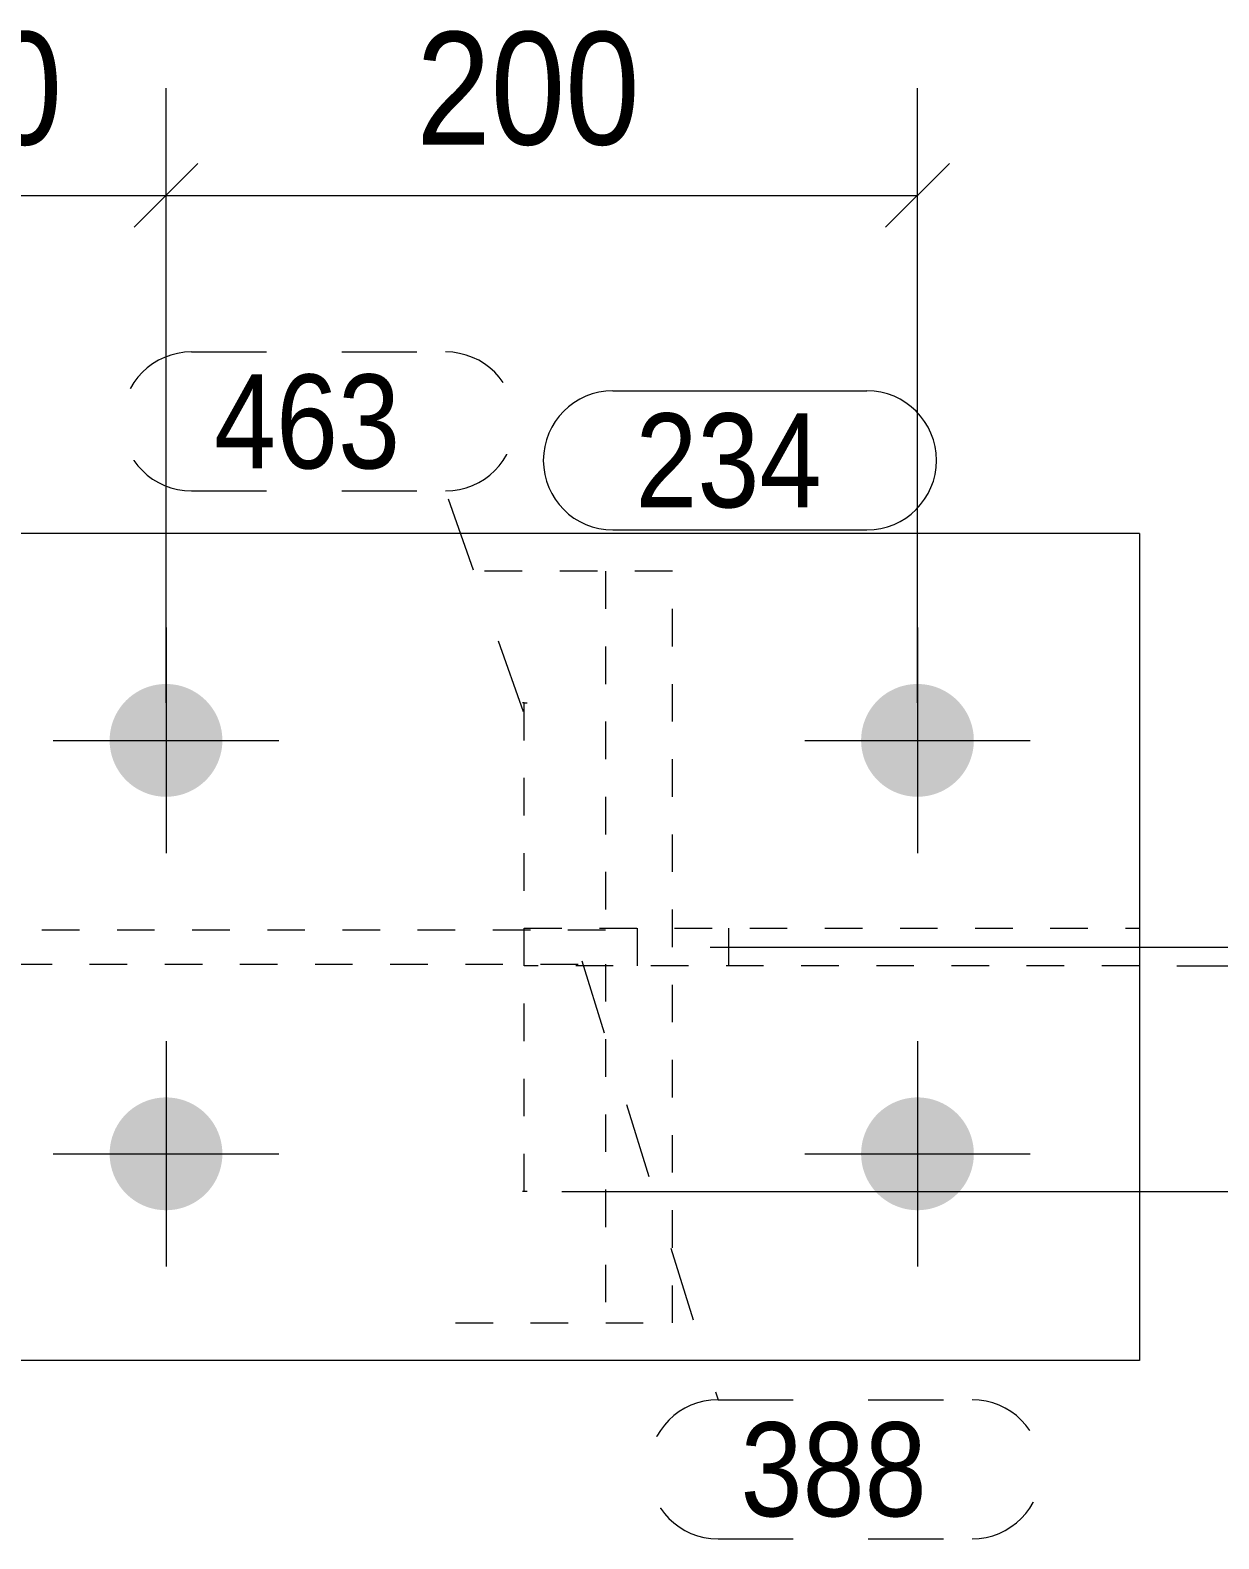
# Model space of a CAD drawing. Header units: millimetres. Extents: x 2 to 579, y 1 to 825.
# Drawn here: x 265.6 to 297.23, y 705.12 to 745.25 of the extents above; entities that cross this region are included whole.
import ezdxf

# ---------------------------------------------------------------- set-up
doc = ezdxf.new("R2010")
doc.units = ezdxf.units.MM
for name, pattern in [('XKITLINE00', [0]), ('XKITLINE01', [4, 1, -1, 1, -1]), ('XKITLINE02', [4, 2, -2]), ('XKITLINE03', [6, 3, -1, 1, -1])]:
    doc.linetypes.add(name, pattern=pattern)
for name, color, linetype, lineweight in [('Bolt', 3, 'Continuous', 0), ('Dimensions', 7, 'Continuous', 0), ('Part', 2, 'Continuous', 0), ('PartMark', 7, 'Continuous', 0)]:
    doc.layers.add(name, color=color, linetype=linetype, lineweight=lineweight)
doc.styles.add('ARIAL', font='ARIAL.TTF')

# ---------------------------------------------------------------- blocks, each defined once
blk = doc.blocks.new('*A93')
at = {"layer": 'Bolt'}
for points in [[(269.249, 727.858), (269.285, 727.857), (269.322, 727.854), (269.359, 727.851), (269.395, 727.847), (269.432, 727.842), (269.468, 727.836), (269.505, 727.83), (269.541, 727.822), (269.576, 727.813), (269.612, 727.804), (269.647, 727.794), (269.682, 727.783), (269.717, 727.771), (269.752, 727.758), (269.786, 727.744), (269.82, 727.73), (269.853, 727.714), (269.886, 727.698), (269.919, 727.681), (269.951, 727.663), (269.983, 727.645), (270.014, 727.626), (270.045, 727.606), (270.076, 727.585), (270.105, 727.563), (270.135, 727.541), (270.163, 727.518), (270.192, 727.494), (270.219, 727.47), (270.246, 727.445), (270.273, 727.419), (270.298, 727.393), (270.323, 727.366), (270.348, 727.338), (270.371, 727.31), (270.394, 727.281), (270.417, 727.252), (270.438, 727.222), (270.459, 727.192), (270.479, 727.161), (270.498, 727.13), (270.517, 727.098), (270.535, 727.065), (270.552, 727.033), (270.568, 727), (270.583, 726.966), (270.598, 726.932), (270.611, 726.898), (270.624, 726.864), (270.636, 726.829), (270.647, 726.794), (270.658, 726.758), (270.667, 726.723), (270.675, 726.687), (270.683, 726.651), (270.69, 726.615), (270.696, 726.578), (270.701, 726.542), (270.705, 726.505), (270.708, 726.469), (270.71, 726.432), (270.711, 726.395), (270.712, 726.358), (270.711, 726.322), (270.71, 726.285), (270.708, 726.248), (270.705, 726.211), (270.701, 726.175), (270.696, 726.138), (270.69, 726.102), (270.683, 726.066), (270.675, 726.03), (270.667, 725.994), (270.658, 725.958), (270.647, 725.923), (270.636, 725.888), (270.624, 725.853), (270.611, 725.819), (270.598, 725.784), (270.583, 725.75), (270.568, 725.717), (270.552, 725.684), (270.535, 725.651), (270.517, 725.619), (270.498, 725.587), (270.479, 725.556), (270.459, 725.525), (270.438, 725.495), (270.417, 725.465), (270.394, 725.436), (270.371, 725.407), (270.348, 725.379), (270.323, 725.351), (270.298, 725.324), (270.273, 725.298), (270.246, 725.272), (270.219, 725.247), (270.192, 725.223), (270.163, 725.199), (270.135, 725.176), (270.105, 725.154), (270.076, 725.132), (270.045, 725.111), (270.014, 725.091), (269.983, 725.072), (269.951, 725.053), (269.919, 725.035), (269.886, 725.019), (269.853, 725.002), (269.82, 724.987), (269.786, 724.973), (269.752, 724.959), (269.717, 724.946), (269.682, 724.934), (269.647, 724.923), (269.612, 724.913), (269.576, 724.903), (269.541, 724.895), (269.505, 724.887), (269.468, 724.88), (269.432, 724.875), (269.395, 724.87), (269.359, 724.866), (269.322, 724.862), (269.285, 724.86), (269.249, 724.859), (269.212, 724.858), (269.175, 724.859), (269.138, 724.86), (269.102, 724.862), (269.065, 724.866), (269.028, 724.87), (268.992, 724.875), (268.955, 724.88), (268.919, 724.887), (268.883, 724.895), (268.847, 724.903), (268.812, 724.913), (268.776, 724.923), (268.741, 724.934), (268.707, 724.946), (268.672, 724.959), (268.638, 724.973), (268.604, 724.987), (268.571, 725.002), (268.537, 725.019), (268.505, 725.035), (268.473, 725.053), (268.441, 725.072), (268.409, 725.091), (268.379, 725.111), (268.348, 725.132), (268.318, 725.154), (268.289, 725.176), (268.26, 725.199), (268.232, 725.223), (268.205, 725.247), (268.178, 725.272), (268.151, 725.298), (268.126, 725.324), (268.1, 725.351), (268.076, 725.379), (268.052, 725.407), (268.029, 725.436), (268.007, 725.465), (267.985, 725.495), (267.965, 725.525), (267.945, 725.556), (267.925, 725.587), (267.907, 725.619), (267.889, 725.651), (267.872, 725.684), (267.856, 725.717), (267.841, 725.75), (267.826, 725.784), (267.812, 725.819), (267.8, 725.853), (267.788, 725.888), (267.776, 725.923), (267.766, 725.958), (267.757, 725.994), (267.748, 726.03), (267.741, 726.066), (267.734, 726.102), (267.728, 726.138), (267.723, 726.175), (267.719, 726.211), (267.716, 726.248), (267.714, 726.285), (267.712, 726.322), (267.712, 726.358), (267.712, 726.395), (267.714, 726.432), (267.716, 726.469), (267.719, 726.505), (267.723, 726.542), (267.728, 726.578), (267.734, 726.615), (267.741, 726.651), (267.748, 726.687), (267.757, 726.723), (267.766, 726.758), (267.776, 726.794), (267.788, 726.829), (267.8, 726.864), (267.812, 726.898), (267.826, 726.932), (267.841, 726.966), (267.856, 727), (267.872, 727.033), (267.889, 727.065), (267.907, 727.098), (267.925, 727.13), (267.945, 727.161), (267.965, 727.192), (267.985, 727.222), (268.007, 727.252), (268.029, 727.281), (268.052, 727.31), (268.076, 727.338), (268.1, 727.366), (268.126, 727.393), (268.151, 727.419), (268.178, 727.445), (268.205, 727.47), (268.232, 727.494), (268.26, 727.518), (268.289, 727.541), (268.318, 727.563), (268.348, 727.585), (268.379, 727.606), (268.409, 727.626), (268.441, 727.645), (268.473, 727.663), (268.505, 727.681), (268.537, 727.698), (268.571, 727.714), (268.604, 727.73), (268.638, 727.744), (268.672, 727.758), (268.707, 727.771), (268.741, 727.783), (268.776, 727.794), (268.812, 727.804), (268.847, 727.813), (268.883, 727.822), (268.919, 727.83), (268.955, 727.836), (268.992, 727.842), (269.028, 727.847), (269.065, 727.851), (269.102, 727.854), (269.138, 727.857), (269.175, 727.858), (269.212, 727.858)], [(289.249, 727.858), (289.285, 727.857), (289.322, 727.854), (289.359, 727.851), (289.395, 727.847), (289.432, 727.842), (289.468, 727.836), (289.505, 727.83), (289.541, 727.822), (289.576, 727.813), (289.612, 727.804), (289.647, 727.794), (289.682, 727.783), (289.717, 727.771), (289.752, 727.758), (289.786, 727.744), (289.82, 727.73), (289.853, 727.714), (289.886, 727.698), (289.919, 727.681), (289.951, 727.663), (289.983, 727.645), (290.014, 727.626), (290.045, 727.606), (290.076, 727.585), (290.105, 727.563), (290.135, 727.541), (290.163, 727.518), (290.192, 727.494), (290.219, 727.47), (290.246, 727.445), (290.273, 727.419), (290.298, 727.393), (290.323, 727.366), (290.348, 727.338), (290.371, 727.31), (290.394, 727.281), (290.417, 727.252), (290.438, 727.222), (290.459, 727.192), (290.479, 727.161), (290.498, 727.13), (290.517, 727.098), (290.535, 727.065), (290.552, 727.033), (290.568, 727), (290.583, 726.966), (290.598, 726.932), (290.611, 726.898), (290.624, 726.864), (290.636, 726.829), (290.647, 726.794), (290.658, 726.758), (290.667, 726.723), (290.675, 726.687), (290.683, 726.651), (290.69, 726.615), (290.696, 726.578), (290.701, 726.542), (290.705, 726.505), (290.708, 726.469), (290.71, 726.432), (290.711, 726.395), (290.712, 726.358), (290.711, 726.322), (290.71, 726.285), (290.708, 726.248), (290.705, 726.211), (290.701, 726.175), (290.696, 726.138), (290.69, 726.102), (290.683, 726.066), (290.675, 726.03), (290.667, 725.994), (290.658, 725.958), (290.647, 725.923), (290.636, 725.888), (290.624, 725.853), (290.611, 725.819), (290.598, 725.784), (290.583, 725.75), (290.568, 725.717), (290.552, 725.684), (290.535, 725.651), (290.517, 725.619), (290.498, 725.587), (290.479, 725.556), (290.459, 725.525), (290.438, 725.495), (290.417, 725.465), (290.394, 725.436), (290.371, 725.407), (290.348, 725.379), (290.323, 725.351), (290.298, 725.324), (290.273, 725.298), (290.246, 725.272), (290.219, 725.247), (290.192, 725.223), (290.163, 725.199), (290.135, 725.176), (290.105, 725.154), (290.076, 725.132), (290.045, 725.111), (290.014, 725.091), (289.983, 725.072), (289.951, 725.053), (289.919, 725.035), (289.886, 725.019), (289.853, 725.002), (289.82, 724.987), (289.786, 724.973), (289.752, 724.959), (289.717, 724.946), (289.682, 724.934), (289.647, 724.923), (289.612, 724.913), (289.576, 724.903), (289.541, 724.895), (289.505, 724.887), (289.468, 724.88), (289.432, 724.875), (289.395, 724.87), (289.359, 724.866), (289.322, 724.862), (289.285, 724.86), (289.249, 724.859), (289.212, 724.858), (289.175, 724.859), (289.138, 724.86), (289.102, 724.862), (289.065, 724.866), (289.028, 724.87), (288.992, 724.875), (288.955, 724.88), (288.919, 724.887), (288.883, 724.895), (288.847, 724.903), (288.812, 724.913), (288.776, 724.923), (288.741, 724.934), (288.707, 724.946), (288.672, 724.959), (288.638, 724.973), (288.604, 724.987), (288.571, 725.002), (288.537, 725.019), (288.505, 725.035), (288.473, 725.053), (288.441, 725.072), (288.409, 725.091), (288.379, 725.111), (288.348, 725.132), (288.318, 725.154), (288.289, 725.176), (288.26, 725.199), (288.232, 725.223), (288.205, 725.247), (288.178, 725.272), (288.151, 725.298), (288.126, 725.324), (288.1, 725.351), (288.076, 725.379), (288.052, 725.407), (288.029, 725.436), (288.007, 725.465), (287.985, 725.495), (287.965, 725.525), (287.945, 725.556), (287.925, 725.587), (287.907, 725.619), (287.889, 725.651), (287.872, 725.684), (287.856, 725.717), (287.841, 725.75), (287.826, 725.784), (287.812, 725.819), (287.8, 725.853), (287.788, 725.888), (287.776, 725.923), (287.766, 725.958), (287.757, 725.994), (287.748, 726.03), (287.741, 726.066), (287.734, 726.102), (287.728, 726.138), (287.723, 726.175), (287.719, 726.211), (287.716, 726.248), (287.714, 726.285), (287.712, 726.322), (287.712, 726.358), (287.712, 726.395), (287.714, 726.432), (287.716, 726.469), (287.719, 726.505), (287.723, 726.542), (287.728, 726.578), (287.734, 726.615), (287.741, 726.651), (287.748, 726.687), (287.757, 726.723), (287.766, 726.758), (287.776, 726.794), (287.788, 726.829), (287.8, 726.864), (287.812, 726.898), (287.826, 726.932), (287.841, 726.966), (287.856, 727), (287.872, 727.033), (287.889, 727.065), (287.907, 727.098), (287.925, 727.13), (287.945, 727.161), (287.965, 727.192), (287.985, 727.222), (288.007, 727.252), (288.029, 727.281), (288.052, 727.31), (288.076, 727.338), (288.1, 727.366), (288.126, 727.393), (288.151, 727.419), (288.178, 727.445), (288.205, 727.47), (288.232, 727.494), (288.26, 727.518), (288.289, 727.541), (288.318, 727.563), (288.348, 727.585), (288.379, 727.606), (288.409, 727.626), (288.441, 727.645), (288.473, 727.663), (288.505, 727.681), (288.537, 727.698), (288.571, 727.714), (288.604, 727.73), (288.638, 727.744), (288.672, 727.758), (288.707, 727.771), (288.741, 727.783), (288.776, 727.794), (288.812, 727.804), (288.847, 727.813), (288.883, 727.822), (288.919, 727.83), (288.955, 727.836), (288.992, 727.842), (289.028, 727.847), (289.065, 727.851), (289.102, 727.854), (289.138, 727.857), (289.175, 727.858), (289.212, 727.858)], [(269.249, 716.858), (269.285, 716.857), (269.322, 716.854), (269.359, 716.851), (269.395, 716.847), (269.432, 716.842), (269.468, 716.836), (269.505, 716.83), (269.541, 716.822), (269.576, 716.813), (269.612, 716.804), (269.647, 716.794), (269.682, 716.783), (269.717, 716.771), (269.752, 716.758), (269.786, 716.744), (269.82, 716.73), (269.853, 716.714), (269.886, 716.698), (269.919, 716.681), (269.951, 716.663), (269.983, 716.645), (270.014, 716.626), (270.045, 716.606), (270.076, 716.585), (270.105, 716.563), (270.135, 716.541), (270.163, 716.518), (270.192, 716.494), (270.219, 716.47), (270.246, 716.445), (270.273, 716.419), (270.298, 716.393), (270.323, 716.366), (270.348, 716.338), (270.371, 716.31), (270.394, 716.281), (270.417, 716.252), (270.438, 716.222), (270.459, 716.192), (270.479, 716.161), (270.498, 716.13), (270.517, 716.098), (270.535, 716.065), (270.552, 716.033), (270.568, 716), (270.583, 715.966), (270.598, 715.932), (270.611, 715.898), (270.624, 715.864), (270.636, 715.829), (270.647, 715.794), (270.658, 715.758), (270.667, 715.723), (270.675, 715.687), (270.683, 715.651), (270.69, 715.615), (270.696, 715.578), (270.701, 715.542), (270.705, 715.505), (270.708, 715.469), (270.71, 715.432), (270.711, 715.395), (270.712, 715.358), (270.711, 715.322), (270.71, 715.285), (270.708, 715.248), (270.705, 715.211), (270.701, 715.175), (270.696, 715.138), (270.69, 715.102), (270.683, 715.066), (270.675, 715.03), (270.667, 714.994), (270.658, 714.958), (270.647, 714.923), (270.636, 714.888), (270.624, 714.853), (270.611, 714.819), (270.598, 714.784), (270.583, 714.75), (270.568, 714.717), (270.552, 714.684), (270.535, 714.651), (270.517, 714.619), (270.498, 714.587), (270.479, 714.556), (270.459, 714.525), (270.438, 714.495), (270.417, 714.465), (270.394, 714.436), (270.371, 714.407), (270.348, 714.379), (270.323, 714.351), (270.298, 714.324), (270.273, 714.298), (270.246, 714.272), (270.219, 714.247), (270.192, 714.223), (270.163, 714.199), (270.135, 714.176), (270.105, 714.154), (270.076, 714.132), (270.045, 714.111), (270.014, 714.091), (269.983, 714.072), (269.951, 714.053), (269.919, 714.035), (269.886, 714.019), (269.853, 714.002), (269.82, 713.987), (269.786, 713.973), (269.752, 713.959), (269.717, 713.946), (269.682, 713.934), (269.647, 713.923), (269.612, 713.913), (269.576, 713.903), (269.541, 713.895), (269.505, 713.887), (269.468, 713.88), (269.432, 713.875), (269.395, 713.87), (269.359, 713.866), (269.322, 713.862), (269.285, 713.86), (269.249, 713.859), (269.212, 713.858), (269.175, 713.859), (269.138, 713.86), (269.102, 713.862), (269.065, 713.866), (269.028, 713.87), (268.992, 713.875), (268.955, 713.88), (268.919, 713.887), (268.883, 713.895), (268.847, 713.903), (268.812, 713.913), (268.776, 713.923), (268.741, 713.934), (268.707, 713.946), (268.672, 713.959), (268.638, 713.973), (268.604, 713.987), (268.571, 714.002), (268.537, 714.019), (268.505, 714.035), (268.473, 714.053), (268.441, 714.072), (268.409, 714.091), (268.379, 714.111), (268.348, 714.132), (268.318, 714.154), (268.289, 714.176), (268.26, 714.199), (268.232, 714.223), (268.205, 714.247), (268.178, 714.272), (268.151, 714.298), (268.126, 714.324), (268.1, 714.351), (268.076, 714.379), (268.052, 714.407), (268.029, 714.436), (268.007, 714.465), (267.985, 714.495), (267.965, 714.525), (267.945, 714.556), (267.925, 714.587), (267.907, 714.619), (267.889, 714.651), (267.872, 714.684), (267.856, 714.717), (267.841, 714.75), (267.826, 714.784), (267.812, 714.819), (267.8, 714.853), (267.788, 714.888), (267.776, 714.923), (267.766, 714.958), (267.757, 714.994), (267.748, 715.03), (267.741, 715.066), (267.734, 715.102), (267.728, 715.138), (267.723, 715.175), (267.719, 715.211), (267.716, 715.248), (267.714, 715.285), (267.712, 715.322), (267.712, 715.358), (267.712, 715.395), (267.714, 715.432), (267.716, 715.469), (267.719, 715.505), (267.723, 715.542), (267.728, 715.578), (267.734, 715.615), (267.741, 715.651), (267.748, 715.687), (267.757, 715.723), (267.766, 715.758), (267.776, 715.794), (267.788, 715.829), (267.8, 715.864), (267.812, 715.898), (267.826, 715.932), (267.841, 715.966), (267.856, 716), (267.872, 716.033), (267.889, 716.065), (267.907, 716.098), (267.925, 716.13), (267.945, 716.161), (267.965, 716.192), (267.985, 716.222), (268.007, 716.252), (268.029, 716.281), (268.052, 716.31), (268.076, 716.338), (268.1, 716.366), (268.126, 716.393), (268.151, 716.419), (268.178, 716.445), (268.205, 716.47), (268.232, 716.494), (268.26, 716.518), (268.289, 716.541), (268.318, 716.563), (268.348, 716.585), (268.379, 716.606), (268.409, 716.626), (268.441, 716.645), (268.473, 716.663), (268.505, 716.681), (268.537, 716.698), (268.571, 716.714), (268.604, 716.73), (268.638, 716.744), (268.672, 716.758), (268.707, 716.771), (268.741, 716.783), (268.776, 716.794), (268.812, 716.804), (268.847, 716.813), (268.883, 716.822), (268.919, 716.83), (268.955, 716.836), (268.992, 716.842), (269.028, 716.847), (269.065, 716.851), (269.102, 716.854), (269.138, 716.857), (269.175, 716.858), (269.212, 716.858)], [(289.249, 716.858), (289.285, 716.857), (289.322, 716.854), (289.359, 716.851), (289.395, 716.847), (289.432, 716.842), (289.468, 716.836), (289.505, 716.83), (289.541, 716.822), (289.576, 716.813), (289.612, 716.804), (289.647, 716.794), (289.682, 716.783), (289.717, 716.771), (289.752, 716.758), (289.786, 716.744), (289.82, 716.73), (289.853, 716.714), (289.886, 716.698), (289.919, 716.681), (289.951, 716.663), (289.983, 716.645), (290.014, 716.626), (290.045, 716.606), (290.076, 716.585), (290.105, 716.563), (290.135, 716.541), (290.163, 716.518), (290.192, 716.494), (290.219, 716.47), (290.246, 716.445), (290.273, 716.419), (290.298, 716.393), (290.323, 716.366), (290.348, 716.338), (290.371, 716.31), (290.394, 716.281), (290.417, 716.252), (290.438, 716.222), (290.459, 716.192), (290.479, 716.161), (290.498, 716.13), (290.517, 716.098), (290.535, 716.065), (290.552, 716.033), (290.568, 716), (290.583, 715.966), (290.598, 715.932), (290.611, 715.898), (290.624, 715.864), (290.636, 715.829), (290.647, 715.794), (290.658, 715.758), (290.667, 715.723), (290.675, 715.687), (290.683, 715.651), (290.69, 715.615), (290.696, 715.578), (290.701, 715.542), (290.705, 715.505), (290.708, 715.469), (290.71, 715.432), (290.711, 715.395), (290.712, 715.358), (290.711, 715.322), (290.71, 715.285), (290.708, 715.248), (290.705, 715.211), (290.701, 715.175), (290.696, 715.138), (290.69, 715.102), (290.683, 715.066), (290.675, 715.03), (290.667, 714.994), (290.658, 714.958), (290.647, 714.923), (290.636, 714.888), (290.624, 714.853), (290.611, 714.819), (290.598, 714.784), (290.583, 714.75), (290.568, 714.717), (290.552, 714.684), (290.535, 714.651), (290.517, 714.619), (290.498, 714.587), (290.479, 714.556), (290.459, 714.525), (290.438, 714.495), (290.417, 714.465), (290.394, 714.436), (290.371, 714.407), (290.348, 714.379), (290.323, 714.351), (290.298, 714.324), (290.273, 714.298), (290.246, 714.272), (290.219, 714.247), (290.192, 714.223), (290.163, 714.199), (290.135, 714.176), (290.105, 714.154), (290.076, 714.132), (290.045, 714.111), (290.014, 714.091), (289.983, 714.072), (289.951, 714.053), (289.919, 714.035), (289.886, 714.019), (289.853, 714.002), (289.82, 713.987), (289.786, 713.973), (289.752, 713.959), (289.717, 713.946), (289.682, 713.934), (289.647, 713.923), (289.612, 713.913), (289.576, 713.903), (289.541, 713.895), (289.505, 713.887), (289.468, 713.88), (289.432, 713.875), (289.395, 713.87), (289.359, 713.866), (289.322, 713.862), (289.285, 713.86), (289.249, 713.859), (289.212, 713.858), (289.175, 713.859), (289.138, 713.86), (289.102, 713.862), (289.065, 713.866), (289.028, 713.87), (288.992, 713.875), (288.955, 713.88), (288.919, 713.887), (288.883, 713.895), (288.847, 713.903), (288.812, 713.913), (288.776, 713.923), (288.741, 713.934), (288.707, 713.946), (288.672, 713.959), (288.638, 713.973), (288.604, 713.987), (288.571, 714.002), (288.537, 714.019), (288.505, 714.035), (288.473, 714.053), (288.441, 714.072), (288.409, 714.091), (288.379, 714.111), (288.348, 714.132), (288.318, 714.154), (288.289, 714.176), (288.26, 714.199), (288.232, 714.223), (288.205, 714.247), (288.178, 714.272), (288.151, 714.298), (288.126, 714.324), (288.1, 714.351), (288.076, 714.379), (288.052, 714.407), (288.029, 714.436), (288.007, 714.465), (287.985, 714.495), (287.965, 714.525), (287.945, 714.556), (287.925, 714.587), (287.907, 714.619), (287.889, 714.651), (287.872, 714.684), (287.856, 714.717), (287.841, 714.75), (287.826, 714.784), (287.812, 714.819), (287.8, 714.853), (287.788, 714.888), (287.776, 714.923), (287.766, 714.958), (287.757, 714.994), (287.748, 715.03), (287.741, 715.066), (287.734, 715.102), (287.728, 715.138), (287.723, 715.175), (287.719, 715.211), (287.716, 715.248), (287.714, 715.285), (287.712, 715.322), (287.712, 715.358), (287.712, 715.395), (287.714, 715.432), (287.716, 715.469), (287.719, 715.505), (287.723, 715.542), (287.728, 715.578), (287.734, 715.615), (287.741, 715.651), (287.748, 715.687), (287.757, 715.723), (287.766, 715.758), (287.776, 715.794), (287.788, 715.829), (287.8, 715.864), (287.812, 715.898), (287.826, 715.932), (287.841, 715.966), (287.856, 716), (287.872, 716.033), (287.889, 716.065), (287.907, 716.098), (287.925, 716.13), (287.945, 716.161), (287.965, 716.192), (287.985, 716.222), (288.007, 716.252), (288.029, 716.281), (288.052, 716.31), (288.076, 716.338), (288.1, 716.366), (288.126, 716.393), (288.151, 716.419), (288.178, 716.445), (288.205, 716.47), (288.232, 716.494), (288.26, 716.518), (288.289, 716.541), (288.318, 716.563), (288.348, 716.585), (288.379, 716.606), (288.409, 716.626), (288.441, 716.645), (288.473, 716.663), (288.505, 716.681), (288.537, 716.698), (288.571, 716.714), (288.604, 716.73), (288.638, 716.744), (288.672, 716.758), (288.707, 716.771), (288.741, 716.783), (288.776, 716.794), (288.812, 716.804), (288.847, 716.813), (288.883, 716.822), (288.919, 716.83), (288.955, 716.836), (288.992, 716.842), (289.028, 716.847), (289.065, 716.851), (289.102, 716.854), (289.138, 716.857), (289.175, 716.858), (289.212, 716.858)]]:
    blk.add_hatch(color=3, dxfattribs=at).paths.add_polyline_path(points, flags=17)
at = {"layer": 'Bolt', "color": 3, "linetype": 'XKITLINE00', "lineweight": 0}
for p, q in [((269.212, 729.358), (269.212, 723.358)), ((289.212, 729.358), (289.212, 723.358)), ((266.212, 726.358), (272.212, 726.358)), ((286.212, 726.358), (292.212, 726.358)), ((269.212, 718.358), (269.212, 712.358)), ((289.212, 718.358), (289.212, 712.358)), ((266.212, 715.358), (272.212, 715.358)), ((286.212, 715.358), (292.212, 715.358))]:
    blk.add_line(p, q, dxfattribs=at)
blk = doc.blocks.new('*A96')
at = {"layer": 'Part', "color": 2, "linetype": 'XKITLINE00', "lineweight": 0}
for p, q in [((295.117, 731.858), (162.115, 731.858)), ((295.117, 731.858), (295.117, 709.858)), ((295.117, 709.858), (162.115, 709.858))]:
    blk.add_line(p, q, dxfattribs=at)
blk = doc.blocks.new('*A97')
at = {"layer": 'Part'}
blk.add_hatch(color=2, dxfattribs=at).paths.add_polyline_path([(262.424, 722.258), (264.024, 722.258), (263.224, 720.858)], flags=17)
at = {"layer": 'Part', "color": 7, "linetype": 'XKITLINE01', "lineweight": 0}
for p, q in [((227.173, 730.858), (221.396, 730.858)), ((225.39, 710.858), (225.39, 730.858)), ((227.173, 721.308), (227.173, 730.858)), ((282.692, 730.858), (276.915, 730.858)), ((280.909, 730.858), (280.909, 721.308)), ((282.692, 710.858), (282.692, 730.858)), ((280.909, 721.308), (223.179, 721.308)), ((223.179, 720.408), (280.909, 720.408)), ((227.173, 710.858), (227.173, 720.408)), ((280.909, 720.408), (280.909, 710.858)), ((221.396, 710.858), (227.173, 710.858)), ((276.915, 710.858), (282.692, 710.858))]:
    blk.add_line(p, q, dxfattribs=at)
at = {"layer": 'Part', "color": 2, "linetype": 'XKITLINE00', "lineweight": 0}
for p, q in [((263.224, 720.858), (262.424, 722.258)), ((262.424, 722.258), (264.024, 722.258)), ((264.024, 722.258), (263.224, 720.858))]:
    blk.add_line(p, q, dxfattribs=at)
at = {"layer": 'Part', "color": 7, "linetype": 'XKITLINE03', "lineweight": 0}
blk.add_line((250.047, 720.858), (260.232, 720.858), dxfattribs=at)
at = {"layer": 'Part', "color": 2, "linetype": 'XKITLINE00', "lineweight": 0}
blk.add_circle((263.224, 721.758), 1, dxfattribs=at)
blk = doc.blocks.new('*A100')
at = {"layer": 'Part', "color": 7, "linetype": 'XKITLINE01', "lineweight": 0}
for p, q in [((278.747, 721.358), (278.826, 721.358)), ((278.747, 720.358), (278.747, 721.358)), ((278.747, 721.358), (295.117, 721.358)), ((281.763, 720.358), (281.763, 721.358)), ((284.192, 720.358), (284.192, 721.358)), ((295.117, 721.358), (295.117, 720.358)), ((295.117, 720.358), (278.747, 720.358))]:
    blk.add_line(p, q, dxfattribs=at)
blk = doc.blocks.new('*A102')
at = {"layer": 'Part', "color": 7, "linetype": 'XKITLINE01', "lineweight": 0}
for p, q in [((278.747, 727.358), (278.698, 727.358)), ((278.747, 714.358), (278.747, 727.358)), ((278.747, 727.358), (278.826, 727.358)), ((278.747, 714.358), (278.698, 714.358)), ((278.826, 714.358), (278.747, 714.358))]:
    blk.add_line(p, q, dxfattribs=at)
blk = doc.blocks.new('*A250')
at = {"layer": 'Dimensions', "color": 7, "linetype": 'XKITLINE00', "lineweight": 0}
for p, q in [((321.192, 721.207), (322.889, 719.51)), ((296.117, 720.358), (324.441, 720.358)), ((322.041, 714.358), (322.041, 720.358)), ((321.192, 715.207), (322.889, 713.51)), ((279.747, 714.358), (324.441, 714.358))]:
    blk.add_line(p, q, dxfattribs=at)
at = {"layer": 'Dimensions', "color": 3}
for p in [(322.041, 720.358), (322.041, 714.358)]:
    blk.add_point(p, dxfattribs=at)
at = {"layer": 'Dimensions', "color": 3, "style": 'ARIAL', "width": 0.85}
blk.add_text('60', height=3, rotation=90.0002, dxfattribs=at).set_placement((320.691, 715.133))
blk = doc.blocks.new('*A251')
at = {"layer": 'Dimensions', "color": 7, "linetype": 'XKITLINE00', "lineweight": 0}
for p, q in [((321.192, 721.707), (322.889, 720.01)), ((321.192, 721.207), (322.889, 719.51)), ((283.692, 720.858), (324.891, 720.858)), ((322.041, 720.358), (322.041, 720.858)), ((296.117, 720.358), (324.891, 720.358))]:
    blk.add_line(p, q, dxfattribs=at)
at = {"layer": 'Dimensions', "color": 3}
for p in [(322.041, 720.858), (322.041, 720.358)]:
    blk.add_point(p, dxfattribs=at)
at = {"layer": 'Dimensions', "color": 3, "style": 'ARIAL', "width": 0.85}
blk.add_text('5', height=3, rotation=90.0002, dxfattribs=at).set_placement((326.391, 719.496))
blk = doc.blocks.new('*A262')
at = {"layer": 'Dimensions', "color": 7, "linetype": 'XKITLINE00', "lineweight": 0}
for p, q in [((260.212, 727.358), (260.212, 743.708)), ((269.212, 727.358), (269.212, 743.708)), ((261.06, 741.707), (259.363, 740.01)), ((270.06, 741.707), (268.363, 740.01)), ((260.212, 740.858), (269.212, 740.858))]:
    blk.add_line(p, q, dxfattribs=at)
at = {"layer": 'Dimensions', "color": 3}
for p in [(260.212, 740.858), (269.212, 740.858)]:
    blk.add_point(p, dxfattribs=at)
at = {"layer": 'Dimensions', "color": 3, "style": 'ARIAL', "width": 0.85}
blk.add_text('90', height=3, dxfattribs=at).set_placement((262.487, 742.208))
blk = doc.blocks.new('*A263')
at = {"layer": 'Dimensions', "color": 7, "linetype": 'XKITLINE00', "lineweight": 0}
for p, q in [((269.212, 727.358), (269.212, 743.708)), ((289.212, 727.358), (289.212, 743.708)), ((270.06, 741.707), (268.363, 740.01)), ((290.06, 741.707), (288.363, 740.01)), ((269.212, 740.858), (289.212, 740.858))]:
    blk.add_line(p, q, dxfattribs=at)
at = {"layer": 'Dimensions', "color": 3}
for p in [(269.212, 740.858), (289.212, 740.858)]:
    blk.add_point(p, dxfattribs=at)
at = {"layer": 'Dimensions', "color": 3, "style": 'ARIAL', "width": 0.85}
blk.add_text('200', height=3, dxfattribs=at).set_placement((275.874, 742.208))
blk = doc.blocks.new('*A265')
at = {"layer": 'PartMark', "color": 7, "linetype": 'XKITLINE02', "lineweight": 0}
for p, q in [((269.89, 736.693), (276.652, 736.693)), ((269.89, 732.993), (276.652, 732.993)), ((278.723, 727.115), (276.652, 732.993))]:
    blk.add_line(p, q, dxfattribs=at)
for centre, start, end in [((269.89, 734.843), 90, 270), ((276.652, 734.843), 270, 90)]:
    blk.add_arc(centre, 1.85, start, end, dxfattribs=at)
at = {"layer": 'PartMark', "color": 3, "style": 'ARIAL', "width": 0.85}
blk.add_text('463', height=2.5, dxfattribs=at).set_placement((270.49, 733.593))
blk = doc.blocks.new('*A267')
at = {"layer": 'PartMark', "color": 7, "linetype": 'XKITLINE02', "lineweight": 0}
for p, q in [((280.28, 720.49), (283.903, 708.816)), ((283.903, 708.816), (290.666, 708.816)), ((283.903, 705.116), (290.666, 705.116))]:
    blk.add_line(p, q, dxfattribs=at)
for centre, start, end in [((283.903, 706.966), 90, 270), ((290.666, 706.966), 270, 90)]:
    blk.add_arc(centre, 1.85, start, end, dxfattribs=at)
at = {"layer": 'PartMark', "color": 3, "style": 'ARIAL', "width": 0.85}
blk.add_text('388', height=2.5, dxfattribs=at).set_placement((284.503, 705.716))
blk = doc.blocks.new('*A271')
at = {"layer": 'PartMark', "color": 7, "linetype": 'XKITLINE00', "lineweight": 0}
for p, q in [((281.104, 735.658), (287.867, 735.658)), ((281.104, 731.958), (287.867, 731.958))]:
    blk.add_line(p, q, dxfattribs=at)
for centre, start, end in [((281.104, 733.808), 90, 270), ((287.867, 733.808), 270, 90)]:
    blk.add_arc(centre, 1.85, start, end, dxfattribs=at)
at = {"layer": 'PartMark', "color": 3, "style": 'ARIAL', "width": 0.85}
blk.add_text('234', height=2.5, dxfattribs=at).set_placement((281.704, 732.558))

msp = doc.modelspace()

# ---------------------------------------------------------------- block references
at = {"lineweight": 0}
for name in ['*A262', '*A263', '*A265', '*A271', '*A96', '*A93', '*A102', '*A251', '*A100', '*A250', '*A267']:
    msp.add_blockref(name, (0, 0), dxfattribs=at)
at = {"layer": 'Part', "lineweight": 0}
msp.add_blockref('*A97', (0, 0), dxfattribs=at)

doc.saveas('drawing.dxf')
